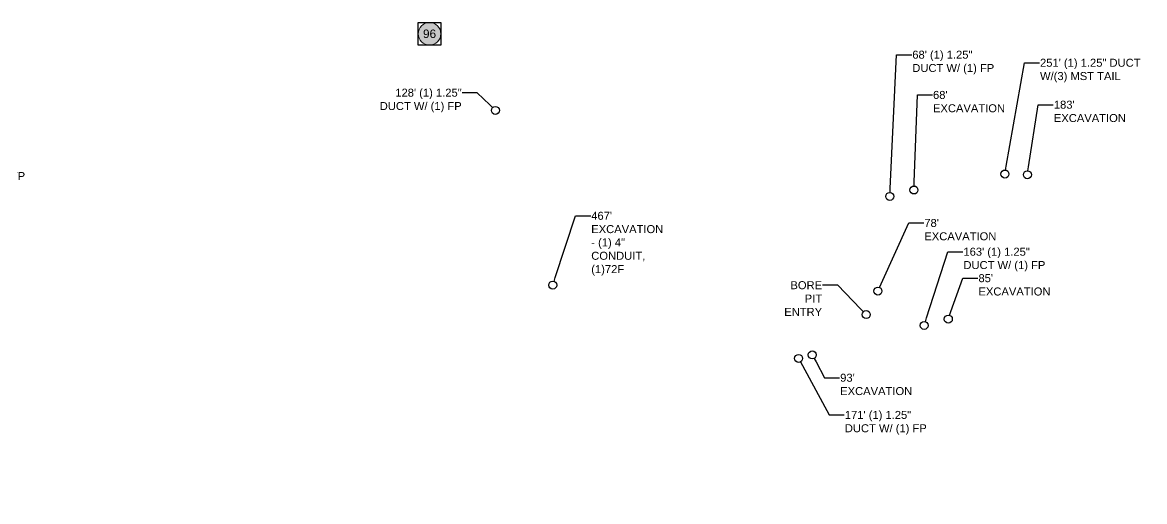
# Model space of a CAD drawing. Header units: millimetres. Extents: x -41032736 to 811436, y 699275 to 12282705.
# Drawn here: x -41031158 to -41030456, y 12280347 to 12280647 of the extents above; entities that cross this region are included whole.
import ezdxf
from ezdxf import colors
from ezdxf.entities.mleader import LeaderData, LeaderLine
from ezdxf.enums import TextEntityAlignment as Align
from ezdxf.math import Vec2, Vec3

# ---------------------------------------------------------------- set-up
doc = ezdxf.new("R2010")
doc.units = ezdxf.units.MM
doc.header["$MEASUREMENT"] = 0
doc.layers.get('0').update_dxf_attribs({"linetype": 'CONTINUOUS'})
doc.layers.add('A-Splice Point', color=7, linetype='CONTINUOUS')
doc.layers.add('EXCAVATION', color=1, linetype='CONTINUOUS')
doc.styles.add('Legend', font='arial.ttf')
doc.styles.get("Standard").update_dxf_attribs({"font": 'arial.ttf'})

# ---------------------------------------------------------------- blocks, each defined once
blk = doc.blocks.new('_DotBlank')
at = {"color": 0, "linetype": 'ByBlock', "lineweight": -2}
blk.add_line((-0.5, 0), (-1, 0), dxfattribs=at)
blk.add_circle((0, 0), 0.5, dxfattribs=at)
blk = doc.blocks.new('SPLICE_POINT_VAULT')
at = {"lineweight": 9}
h = blk.add_hatch(color=50, dxfattribs=at)
h.dxf.hatch_style = 1
h.paths.add_polyline_path([(12.9, 0, 1), (-12.9, 0, 1)])
blk.add_lwpolyline([(-12.9, 12.9), (12.9, 12.9), (12.9, -12.9), (-12.9, -12.9)], close=True)
at = {"color": 7, "lineweight": 9}
blk.add_circle((0, 0), 12.9, dxfattribs=at)
blk.add_attdef('SPL', text='', height=10).set_placement((0, 0), align=Align.MIDDLE_CENTER)

msp = doc.modelspace()

# ---------------------------------------------------------------- block references
at = {"layer": 'A-Splice Point'}
ref = msp.add_blockref('SPLICE_POINT_VAULT', (-41030903.21, 12280639.67), dxfattribs=dict(at, xscale=0.55, yscale=0.55, zscale=0.55))
ref.add_attrib('SPLICES', '96', dxfattribs={"layer": '0', "color": 250, "height": 5.284}).set_placement((-41030903.21, 12280639.67), align=Align.MIDDLE_CENTER)

# ---------------------------------------------------------------- leaders
at = {"layer": 'EXCAVATION', "linetype": 'Continuous'}
ml = msp.add_multileader_mtext('Standard', dxfattribs=at)
ml.set_content('251\' (1) 1.25" DUCT\\PW/(3) {\\W1;MST TAIL}', color=256, style='Legend')
ml.set_leader_properties()
ml.set_arrow_properties(name='DOTBLANK')
ml.build(insert=Vec2(0, 0))
ml.multileader.update_dxf_attribs({"dogleg_length": 0.36, "arrow_head_size": 5})
ctx = ml.context
ctx.base_point, ctx.char_height, ctx.arrow_head_size, ctx.landing_gap_size, ctx.plane_origin = Vec3(-41030522.06, 12280621.57), 5, 5, 0.347, Vec3(-41030554.61, 12280442.19)
notes = []
notes.append((ctx, [(0, (1, 1, 0), (-41030531.48, 12280621.57), (1, 0), 9.42, [(0, [(-41030543.65, 12280552.02)], 0, [])])]))
ctx.mtext.insert, ctx.mtext.width, ctx.mtext.flow_direction = Vec3(-41030521.72, 12280624.07), 0.00000000248, 5
ctx.mtext.has_bg_fill, ctx.mtext.bg_color, ctx.mtext.bg_scale_factor, ctx.mtext.bg_transparency, ctx.mtext.use_window_bg_color = 1, -1027028792, 1.5, 0, 1
ml = msp.add_multileader_mtext('Standard', dxfattribs=at)
ml.set_content('128\' (1) 1.25"\\PDUCT W/ (1) FP', color=256, style='Legend')
ml.set_leader_properties()
ml.set_arrow_properties(name='DOTBLANK')
ml.build(insert=Vec2(0, 0))
ml.multileader.update_dxf_attribs({"dogleg_length": 0.36, "arrow_head_size": 5})
ctx = ml.context
ctx.base_point, ctx.char_height, ctx.arrow_head_size, ctx.landing_gap_size, ctx.plane_origin = Vec3(-41030948.47, 12280602.85), 5, 5, 0.347, Vec3(-41030870.62, 12280468.99)
ctx.text_align_type = 2
notes.append((ctx, [(1, (1, 1, 0), (-41030873.35, 12280602.85), (-1, 0), 9.42, [(0, [(-41030862.06, 12280591.76)], 0, [])])]))
ctx.mtext.insert, ctx.mtext.width, ctx.mtext.alignment, ctx.mtext.flow_direction = Vec3(-41030883.12, 12280605.35), 0.00000000248, 3, 5
ctx.mtext.has_bg_fill, ctx.mtext.bg_color, ctx.mtext.bg_scale_factor, ctx.mtext.bg_transparency, ctx.mtext.use_window_bg_color = 1, -1027028792, 1.5, 0, 1
ml = msp.add_multileader_mtext('Standard', dxfattribs=at)
ml.set_content('154\' (1) 1.25"\\PDUCT W/ (1) FP', color=256, style='Legend')
ml.set_leader_properties()
ml.set_arrow_properties(name='DOTBLANK')
ml.build(insert=Vec2(0, 0))
ml.multileader.update_dxf_attribs({"dogleg_length": 0.36, "arrow_head_size": 5})
ctx = ml.context
ctx.base_point, ctx.char_height, ctx.arrow_head_size, ctx.landing_gap_size, ctx.plane_origin = Vec3(-41031207.46, 12280559.07), 5, 5, 0.347, Vec3(-41031237.46, 12280419.67)
notes.append((ctx, [(0, (1, 1, 0), (-41031216.88, 12280559.07), (1, 0), 9.42, [(0, [(-41031226.49, 12280529.51)], 0, [])])]))
ctx.mtext.insert, ctx.mtext.width, ctx.mtext.flow_direction = Vec3(-41031207.11, 12280561.57), 0.00000000248, 5
ctx.mtext.has_bg_fill, ctx.mtext.bg_color, ctx.mtext.bg_scale_factor, ctx.mtext.bg_transparency, ctx.mtext.use_window_bg_color = 1, -1027028792, 1.5, 0, 1
at = {"layer": 'EXCAVATION', "color": 1, "lineweight": 9}
ml = msp.add_multileader_mtext('Standard', dxfattribs=at)
ml.set_content('467\' \\PEXCAVATION - (1) 4" CONDUIT, (1)72F ', color=1, style='Legend')
ml.set_leader_properties()
ml.set_arrow_properties(name='DOTBLANK')
ml.build(insert=Vec2(0, 0))
ml.multileader.update_dxf_attribs({"dogleg_length": 0.36, "arrow_head_size": 5})
ctx = ml.context
ctx.base_point, ctx.char_height, ctx.arrow_head_size, ctx.landing_gap_size, ctx.plane_origin = Vec3(-41030802.51, 12280525.91), 5, 5, 0.347, Vec3(-41030813.95, 12280521.07)
notes.append((ctx, [(1, (1, 1, 0), (-41030811.93, 12280525.91), (1, 0), 9.42, [(0, [(-41030826.2, 12280482.54)], 0, [])])]))
ctx.mtext.insert, ctx.mtext.width, ctx.mtext.defined_height, ctx.mtext.flow_direction = Vec3(-41030802.16, 12280528.41), 38.6758, 11.4, 5
ctx.mtext.has_bg_fill, ctx.mtext.bg_color, ctx.mtext.bg_scale_factor, ctx.mtext.bg_transparency, ctx.mtext.use_window_bg_color = 1, -1027028792, 1.5, 0, 1
at = {"layer": 'EXCAVATION', "linetype": 'Continuous'}
ml = msp.add_multileader_mtext('Standard', dxfattribs=at)
ml.set_content('163\' (1) 1.25"\\PDUCT W/ (1) FP', color=256, style='Legend')
ml.set_leader_properties()
ml.set_arrow_properties(name='DOTBLANK')
ml.build(insert=Vec2(0, 0))
ml.multileader.update_dxf_attribs({"dogleg_length": 0.36, "arrow_head_size": 5})
ctx = ml.context
ctx.base_point, ctx.char_height, ctx.arrow_head_size, ctx.landing_gap_size, ctx.plane_origin = Vec3(-41030569.95, 12280503.44), 5, 5, 0.347, Vec3(-41030605.09, 12280347.49)
notes.append((ctx, [(0, (1, 1, 0), (-41030579.37, 12280503.44), (1, 0), 9.42, [(0, [(-41030594.12, 12280457.33)], 0, [])])]))
ctx.mtext.insert, ctx.mtext.width, ctx.mtext.flow_direction = Vec3(-41030569.6, 12280505.94), 0.00000000248, 5
ctx.mtext.has_bg_fill, ctx.mtext.bg_color, ctx.mtext.bg_scale_factor, ctx.mtext.bg_transparency, ctx.mtext.use_window_bg_color = 1, -1027028792, 1.5, 0, 1
ml = msp.add_multileader_mtext('Standard', dxfattribs=at)
ml.set_content('171\' (1) 1.25"\\PDUCT W/ (1) FP', color=256, style='Legend')
ml.set_leader_properties()
ml.set_arrow_properties(name='DOTBLANK')
ml.build(insert=Vec2(0, 0))
ml.multileader.update_dxf_attribs({"dogleg_length": 0.36, "arrow_head_size": 5})
ctx = ml.context
ctx.base_point, ctx.char_height, ctx.arrow_head_size, ctx.landing_gap_size, ctx.plane_origin = Vec3(-41030644.04, 12280401.42), 5, 5, 0.347, Vec3(-41030683.55, 12280326.92)
notes.append((ctx, [(0, (1, 1, 0), (-41030653.47, 12280401.42), (1, 0), 9.42, [(0, [(-41030672.58, 12280436.76)], 0, [])])]))
ctx.mtext.insert, ctx.mtext.width, ctx.mtext.flow_direction = Vec3(-41030643.7, 12280403.92), 0.00000000248, 5
ctx.mtext.has_bg_fill, ctx.mtext.bg_color, ctx.mtext.bg_scale_factor, ctx.mtext.bg_transparency, ctx.mtext.use_window_bg_color = 1, -1027028792, 1.5, 0, 1
for ctx, leaders in notes:
    for number, flags, end, landing, length, lines in leaders:
        leader = LeaderData()
        leader.index, (leader.has_last_leader_line, leader.has_dogleg_vector, leader.attachment_direction) = number, flags
        leader.last_leader_point, leader.dogleg_vector, leader.dogleg_length = Vec3(end), Vec3(landing), length
        for number, points, colour, breaks in lines:
            line = LeaderLine()
            line.index, line.vertices, line.color, line.breaks = number, Vec3.list(points), colors.encode_raw_color(colour), breaks
            leader.lines.append(line)
        ctx.leaders.append(leader)

# ---------------------------------------------------------------- next in the draw order: leaders
ml = msp.add_multileader_mtext('Standard', dxfattribs=at)
ml.set_content('68\' (1) 1.25"\\PDUCT W/ (1) FP', color=256, style='Legend')
ml.set_leader_properties()
ml.set_arrow_properties(name='DOTBLANK')
ml.build(insert=Vec2(0, 0))
ml.multileader.update_dxf_attribs({"dogleg_length": 0.36, "arrow_head_size": 5})
ctx = ml.context
ctx.base_point, ctx.char_height, ctx.arrow_head_size, ctx.landing_gap_size, ctx.plane_origin = Vec3(-41030601.89, 12280626.61), 5, 5, 0.347, Vec3(-41030626.55, 12280428.2)
notes = []
notes.append((ctx, [(0, (1, 1, 0), (-41030611.31, 12280626.61), (1, 0), 9.42, [(0, [(-41030615.59, 12280538.04)], 0, [])])]))
ctx.mtext.insert, ctx.mtext.width, ctx.mtext.flow_direction = Vec3(-41030601.55, 12280629.11), 0.00000000248, 5
ctx.mtext.has_bg_fill, ctx.mtext.bg_color, ctx.mtext.bg_scale_factor, ctx.mtext.bg_transparency, ctx.mtext.use_window_bg_color = 1, -1027028792, 1.5, 0, 1
at = {"layer": 'EXCAVATION', "color": 1, "lineweight": 9}
ml = msp.add_multileader_mtext('Standard', dxfattribs=at)
ml.set_content("183' \\PEXCAVATION ", color=1, style='Legend')
ml.set_leader_properties()
ml.set_arrow_properties(name='DOTBLANK')
ml.build(insert=Vec2(0, 0))
ml.multileader.update_dxf_attribs({"dogleg_length": 0.36, "arrow_head_size": 5})
ctx = ml.context
ctx.base_point, ctx.char_height, ctx.arrow_head_size, ctx.landing_gap_size, ctx.plane_origin = Vec3(-41030513.43, 12280595.34), 5, 5, 0.347, Vec3(-41030514.99, 12280498.78)
notes.append((ctx, [(1, (1, 1, 0), (-41030522.85, 12280595.34), (1, 0), 9.42, [(0, [(-41030529.63, 12280551.59)], 0, [])])]))
ctx.mtext.insert, ctx.mtext.width, ctx.mtext.defined_height, ctx.mtext.flow_direction = Vec3(-41030513.08, 12280597.84), 35.783, 11.4, 5
ctx.mtext.has_bg_fill, ctx.mtext.bg_color, ctx.mtext.bg_scale_factor, ctx.mtext.bg_transparency, ctx.mtext.use_window_bg_color = 1, -1027028792, 1.5, 0, 1
ml = msp.add_multileader_mtext('Standard', dxfattribs=at)
ml.set_content("85' \\PEXCAVATION ", color=1, style='Legend')
ml.set_leader_properties()
ml.set_arrow_properties(name='DOTBLANK')
ml.build(insert=Vec2(0, 0))
ml.multileader.update_dxf_attribs({"dogleg_length": 0.36, "arrow_head_size": 5})
ctx = ml.context
ctx.base_point, ctx.char_height, ctx.arrow_head_size, ctx.landing_gap_size, ctx.plane_origin = Vec3(-41030560.55, 12280486.91), 5, 5, 0.347, Vec3(-41030565.47, 12280404.08)
notes.append((ctx, [(1, (1, 1, 0), (-41030569.97, 12280486.91), (1, 0), 9.42, [(0, [(-41030579.03, 12280461.31)], 0, [])])]))
ctx.mtext.insert, ctx.mtext.width, ctx.mtext.defined_height, ctx.mtext.flow_direction = Vec3(-41030560.2, 12280489.41), 35.783, 11.4, 5
ctx.mtext.has_bg_fill, ctx.mtext.bg_color, ctx.mtext.bg_scale_factor, ctx.mtext.bg_transparency, ctx.mtext.use_window_bg_color = 1, -1027028792, 1.5, 0, 1
ml = msp.add_multileader_mtext('Standard', dxfattribs=at)
ml.set_content("93' \\PEXCAVATION ", color=1, style='Legend')
ml.set_leader_properties()
ml.set_arrow_properties(name='DOTBLANK')
ml.build(insert=Vec2(0, 0))
ml.multileader.update_dxf_attribs({"dogleg_length": 0.36, "arrow_head_size": 5})
ctx = ml.context
ctx.base_point, ctx.char_height, ctx.arrow_head_size, ctx.landing_gap_size, ctx.plane_origin = Vec3(-41030646.95, 12280424.67), 5, 5, 0.347, Vec3(-41030649.08, 12280383.9)
notes.append((ctx, [(1, (1, 1, 0), (-41030656.37, 12280424.67), (1, 0), 9.42, [(0, [(-41030664.03, 12280438.96)], 0, [])])]))
ctx.mtext.insert, ctx.mtext.width, ctx.mtext.defined_height, ctx.mtext.flow_direction = Vec3(-41030646.6, 12280427.17), 35.783, 11.4, 5
ctx.mtext.has_bg_fill, ctx.mtext.bg_color, ctx.mtext.bg_scale_factor, ctx.mtext.bg_transparency, ctx.mtext.use_window_bg_color = 1, -1027028792, 1.5, 0, 1
for ctx, leaders in notes:
    for number, flags, end, landing, length, lines in leaders:
        leader = LeaderData()
        leader.index, (leader.has_last_leader_line, leader.has_dogleg_vector, leader.attachment_direction) = number, flags
        leader.last_leader_point, leader.dogleg_vector, leader.dogleg_length = Vec3(end), Vec3(landing), length
        for number, points, colour, breaks in lines:
            line = LeaderLine()
            line.index, line.vertices, line.color, line.breaks = number, Vec3.list(points), colors.encode_raw_color(colour), breaks
            leader.lines.append(line)
        ctx.leaders.append(leader)

# ---------------------------------------------------------------- next in the draw order: leaders
ml = msp.add_multileader_mtext('Standard', dxfattribs=at)
ml.set_content("68' \\PEXCAVATION ", color=1, style='Legend')
ml.set_leader_properties()
ml.set_arrow_properties(name='DOTBLANK')
ml.build(insert=Vec2(0, 0))
ml.multileader.update_dxf_attribs({"dogleg_length": 0.36, "arrow_head_size": 5})
ctx = ml.context
ctx.base_point, ctx.char_height, ctx.arrow_head_size, ctx.landing_gap_size, ctx.plane_origin = Vec3(-41030588.95, 12280601.45), 5, 5, 0.347, Vec3(-41030586.93, 12280484.79)
notes = []
notes.append((ctx, [(1, (1, 1, 0), (-41030598.37, 12280601.45), (1, 0), 9.42, [(0, [(-41030600.49, 12280542.02)], 0, [])])]))
ctx.mtext.insert, ctx.mtext.width, ctx.mtext.defined_height, ctx.mtext.flow_direction = Vec3(-41030588.6, 12280603.95), 35.783, 11.4, 5
ctx.mtext.has_bg_fill, ctx.mtext.bg_color, ctx.mtext.bg_scale_factor, ctx.mtext.bg_transparency, ctx.mtext.use_window_bg_color = 1, -1027028792, 1.5, 0, 1
ml = msp.add_multileader_mtext('Standard', dxfattribs=at)
ml.set_content("78' \\PEXCAVATION ", color=1, style='Legend')
ml.set_leader_properties()
ml.set_arrow_properties(name='DOTBLANK')
ml.build(insert=Vec2(0, 0))
ml.multileader.update_dxf_attribs({"dogleg_length": 0.36, "arrow_head_size": 5})
ctx = ml.context
ctx.base_point, ctx.char_height, ctx.arrow_head_size, ctx.landing_gap_size, ctx.plane_origin = Vec3(-41030594.37, 12280521.42), 5, 5, 0.347, Vec3(-41030609.47, 12280434.98)
notes.append((ctx, [(1, (1, 1, 0), (-41030603.79, 12280521.42), (1, 0), 9.42, [(0, [(-41030623, 12280478.84)], 0, [])])]))
ctx.mtext.insert, ctx.mtext.width, ctx.mtext.defined_height, ctx.mtext.flow_direction = Vec3(-41030594.02, 12280523.92), 35.783, 11.4, 5
ctx.mtext.has_bg_fill, ctx.mtext.bg_color, ctx.mtext.bg_scale_factor, ctx.mtext.bg_transparency, ctx.mtext.use_window_bg_color = 1, -1027028792, 1.5, 0, 1
for ctx, leaders in notes:
    for number, flags, end, landing, length, lines in leaders:
        leader = LeaderData()
        leader.index, (leader.has_last_leader_line, leader.has_dogleg_vector, leader.attachment_direction) = number, flags
        leader.last_leader_point, leader.dogleg_vector, leader.dogleg_length = Vec3(end), Vec3(landing), length
        for number, points, colour, breaks in lines:
            line = LeaderLine()
            line.index, line.vertices, line.color, line.breaks = number, Vec3.list(points), colors.encode_raw_color(colour), breaks
            leader.lines.append(line)
        ctx.leaders.append(leader)

# ---------------------------------------------------------------- next in the draw order: leaders
at = {"layer": 'EXCAVATION', "color": 7, "lineweight": 9}
ml = msp.add_multileader_mtext('Standard', dxfattribs=at)
ml.set_content('BORE PIT ENTRY ', color=7, style='Legend')
ml.set_leader_properties()
ml.set_arrow_properties(name='DOTBLANK')
ml.build(insert=Vec2(0, 0))
ml.multileader.update_dxf_attribs({"dogleg_length": 0.36, "arrow_head_size": 5})
ctx = ml.context
ctx.base_point, ctx.char_height, ctx.arrow_head_size, ctx.landing_gap_size, ctx.plane_origin = Vec3(-41030681.58, 12280482.52), 5, 5, 0.347, Vec3(-41030615.7, 12280411.32)
ctx.text_align_type = 2
notes = []
notes.append((ctx, [(0, (1, 1, 0), (-41030648.13, 12280482.52), (-1, 0), 9.42, [(0, [(-41030630.34, 12280464.14)], 0, [])])]))
ctx.mtext.insert, ctx.mtext.width, ctx.mtext.defined_height, ctx.mtext.alignment, ctx.mtext.flow_direction = Vec3(-41030657.9, 12280485.02), 22.8053, 11.4, 3, 5
ctx.mtext.has_bg_fill, ctx.mtext.bg_color, ctx.mtext.bg_scale_factor, ctx.mtext.bg_transparency, ctx.mtext.use_window_bg_color = 1, -1027028792, 1.5, 0, 1
for ctx, leaders in notes:
    for number, flags, end, landing, length, lines in leaders:
        leader = LeaderData()
        leader.index, (leader.has_last_leader_line, leader.has_dogleg_vector, leader.attachment_direction) = number, flags
        leader.last_leader_point, leader.dogleg_vector, leader.dogleg_length = Vec3(end), Vec3(landing), length
        for number, points, colour, breaks in lines:
            line = LeaderLine()
            line.index, line.vertices, line.color, line.breaks = number, Vec3.list(points), colors.encode_raw_color(colour), breaks
            leader.lines.append(line)
        ctx.leaders.append(leader)

doc.saveas('drawing.dxf')
